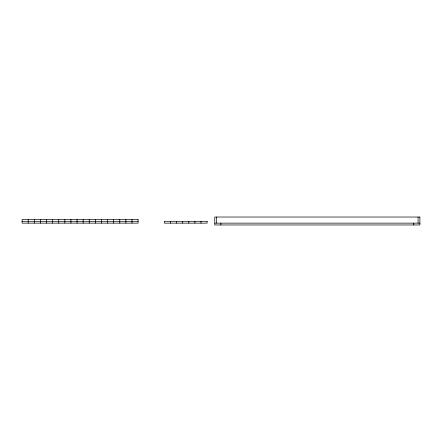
<?xml version="1.0" encoding="UTF-8"?>
<svg xmlns="http://www.w3.org/2000/svg" width="442" height="442" viewBox="0 0 442 442"><rect width="100%" height="100%" fill="white"/><g stroke="black" fill="none" stroke-linecap="round" stroke-linejoin="round"><path stroke-width="0.66" d="M22.1 221.304L138.092 221.304M214.779 223.138L419.9 223.138M418.071 217.033L418.071 223.138M413.795 223.138L413.795 224.967M220.884 223.138L220.884 224.967M216.613 217.033L216.613 223.138M201 221.304L201 223.138M194.894 221.304L194.894 223.138M188.789 221.304L188.789 223.138M182.684 221.304L182.684 223.138M176.579 221.304L176.579 223.138M170.474 221.304L170.474 223.138M131.987 219.475L131.987 223.138M125.882 219.475L125.882 223.138M119.776 219.475L119.776 223.138M113.671 219.475L113.671 223.138M107.566 219.475L107.566 223.138M101.461 219.475L101.461 223.138M95.356 219.475L95.356 223.138M89.251 219.475L89.251 223.138M83.146 219.475L83.146 223.138M77.041 219.475L77.041 223.138M70.935 219.475L70.935 223.138M64.836 219.475L64.836 223.138M58.731 219.475L58.731 223.138M52.626 219.475L52.626 223.138M46.52 219.475L46.52 223.138M40.415 219.475L40.415 223.138M34.31 219.475L34.31 223.138M28.205 219.475L28.205 223.138M419.9 217.033L214.779 217.033L214.779 224.967L419.9 224.967L419.9 217.033M138.092 219.475L22.1 219.475L22.1 223.138L138.092 223.138L138.092 219.475M207.105 221.304L164.374 221.304L164.374 223.138L207.105 223.138L207.105 221.304"/></g></svg>
